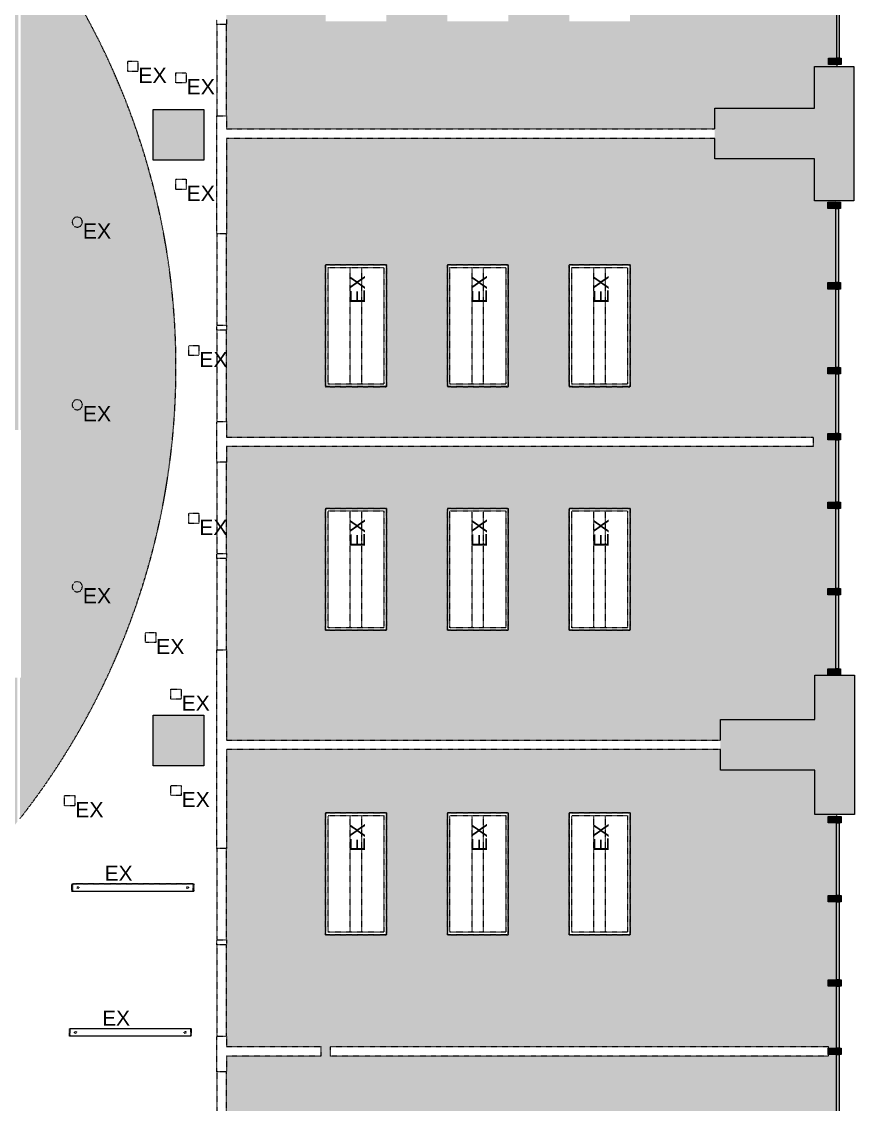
# Model space of a CAD drawing. Header units: inches. Extents: x -674 to 800, y -349 to 915.
# Drawn here: x 470 to 798, y 9.8 to 436.5 of the extents above; entities that cross this region are included whole.
import ezdxf

# ---------------------------------------------------------------- set-up
doc = ezdxf.new("R2010")
doc.units = ezdxf.units.IN
doc.header["$MEASUREMENT"] = 0
for name, pattern in [('Demolished', [0.1875, 0.125, -0.0625]), ('Demolished 3_128_', [0.046875, 0.023437, -0.023437]), ('Hidden 1_16_', [0.09375, 0.0625, -0.03125])]:
    doc.linetypes.add(name, pattern=pattern)
for name, color, linetype, lineweight in [('A-ANNO-NOTE', 131, 'Demolished', 9), ('A-CLNG', 13, 'Demolished', 9), ('A-CLNG-PATT', 13, 'Demolished', 9), ('A-GLAZ-CURT', 52, 'Continuous', 13), ('A-GLAZ-CWMG', 51, 'Continuous', 13), ('A-WALL', 113, 'Continuous', 13), ('A-WALL-PATT', 111, 'Continuous', 13), ('E-LITE-EQPM', 33, 'Demolished', 9)]:
    doc.layers.add(name, color=color, linetype=linetype, lineweight=lineweight)
doc.styles.add('Arial', font='arial.ttf', dxfattribs={"height": 6})
doc.styles.add('Arial_1', font='arial.ttf', dxfattribs={"height": 5.880857})

# ---------------------------------------------------------------- blocks, each defined once
blk = doc.blocks.new('System Panel - Glazed-1563014-Reflected Ceiling Demolition Plan')
at = {"layer": 'A-GLAZ-CURT', "lineweight": 9}
blk.add_hatch(color=55, dxfattribs=at).paths.add_polyline_path([(14.25, 1.75), (-14.25, 1.75), (-14.25, 0.75), (14.25, 0.75)], flags=0)
at = {"layer": 'A-GLAZ-CURT', "color": 7, "lineweight": 20}
for p, q in [((-14.25, 0.75), (-14.25, 1.75)), ((-14.25, 1.75), (14.25, 1.75)), ((14.25, 0.75), (-14.25, 0.75)), ((14.25, 1.75), (14.25, 0.75))]:
    blk.add_line(p, q, dxfattribs=at)
blk = doc.blocks.new('Rectangular Mullion - Rectangular Mullion 1-1562989-Reflected Ceiling Demolition Plan')
at = {"layer": 'A-GLAZ-CWMG', "lineweight": 9}
blk.add_hatch(color=55, dxfattribs=at).paths.add_polyline_path([(0.4, 2.5), (1.25, 2.5), (1.25, -2.5), (-1.25, -2.5), (-1.25, 2.5)], flags=0)
at = {"layer": 'A-GLAZ-CWMG', "color": 7, "lineweight": 20}
for p, q in [((1.25, 2.5), (-1.25, 2.5)), ((-1.25, 2.5), (-1.25, -2.5)), ((1.25, -2.5), (1.25, 2.5)), ((-1.25, -2.5), (1.25, -2.5))]:
    blk.add_line(p, q, dxfattribs=at)
blk = doc.blocks.new('Rectangular Mullion - Rectangular Mullion 1-1562993-Reflected Ceiling Demolition Plan')
at = {"layer": 'A-GLAZ-CWMG', "lineweight": 9}
blk.add_hatch(color=55, dxfattribs=at).paths.add_polyline_path([(0, -2.5), (-2.5, -2.5), (-2.5, 2.5), (0, 2.5), (0, -1.75)], flags=0)
at = {"layer": 'A-GLAZ-CWMG', "color": 7, "lineweight": 20}
for p, q in [((0, 2.5), (-2.5, 2.5)), ((-2.5, 2.5), (-2.5, -2.5)), ((0, -2.5), (0, 2.5)), ((-2.5, -2.5), (0, -2.5))]:
    blk.add_line(p, q, dxfattribs=at)
blk = doc.blocks.new('System Panel - Glazed-1562994-Reflected Ceiling Demolition Plan')
at = {"layer": 'A-GLAZ-CURT', "lineweight": 9}
blk.add_hatch(color=55, dxfattribs=at).paths.add_polyline_path([(14.625, 1), (14.625, 1.75), (-14.625, 1.75), (-14.625, 0.75), (14.625, 0.75)], flags=0)
at = {"layer": 'A-GLAZ-CURT', "color": 7, "lineweight": 20}
for p, q in [((-14.625, 0.75), (-14.625, 1.75)), ((-14.625, 1.75), (14.625, 1.75)), ((14.625, 0.75), (-14.625, 0.75)), ((14.625, 1.75), (14.625, 0.75))]:
    blk.add_line(p, q, dxfattribs=at)
blk = doc.blocks.new('System Panel - Glazed-1562995-Reflected Ceiling Demolition Plan')
at = {"layer": 'A-GLAZ-CURT', "lineweight": 9}
blk.add_hatch(color=55, dxfattribs=at).paths.add_polyline_path([(15.75, 1), (15.75, 1.75), (-15.75, 1.75), (-15.75, 0.75), (15.75, 0.75)], flags=0)
at = {"layer": 'A-GLAZ-CURT', "color": 7, "lineweight": 20}
for p, q in [((-15.75, 0.75), (-15.75, 1.75)), ((-15.75, 1.75), (15.75, 1.75)), ((15.75, 0.75), (-15.75, 0.75)), ((15.75, 1.75), (15.75, 0.75))]:
    blk.add_line(p, q, dxfattribs=at)
blk = doc.blocks.new('System Panel - Glazed-1562996-Reflected Ceiling Demolition Plan')
at = {"layer": 'A-GLAZ-CURT', "lineweight": 9}
blk.add_hatch(color=55, dxfattribs=at).paths.add_polyline_path([(12.25, 0.75), (12.25, 1.75), (-12.25, 1.75), (-12.25, 0.75)], flags=0)
at = {"layer": 'A-GLAZ-CURT', "color": 7, "lineweight": 20}
for p, q in [((-12.25, 0.75), (-12.25, 1.75)), ((-12.25, 1.75), (12.25, 1.75)), ((12.25, 0.75), (-12.25, 0.75)), ((12.25, 1.75), (12.25, 0.75))]:
    blk.add_line(p, q, dxfattribs=at)
blk = doc.blocks.new('System Panel - Glazed-1562997-Reflected Ceiling Demolition Plan')
at = {"layer": 'A-GLAZ-CURT', "lineweight": 9}
blk.add_hatch(color=55, dxfattribs=at).paths.add_polyline_path([(11.75, 1.75), (-11.75, 1.75), (-11.75, 0.75), (11.75, 0.75)], flags=0)
at = {"layer": 'A-GLAZ-CURT', "color": 7, "lineweight": 20}
for p, q in [((-11.75, 0.75), (-11.75, 1.75)), ((-11.75, 1.75), (11.75, 1.75)), ((11.75, 0.75), (-11.75, 0.75)), ((11.75, 1.75), (11.75, 0.75))]:
    blk.add_line(p, q, dxfattribs=at)
blk = doc.blocks.new('System Panel - Glazed-1562998-Reflected Ceiling Demolition Plan')
at = {"layer": 'A-GLAZ-CURT', "lineweight": 9}
blk.add_hatch(color=55, dxfattribs=at).paths.add_polyline_path([(15.5, 0.75), (15.5, 1.75), (-15.5, 1.75), (-15.5, 0.75), (-5.94, 0.75)], flags=0)
at = {"layer": 'A-GLAZ-CURT', "color": 7, "lineweight": 20}
for p, q in [((-15.5, 0.75), (-15.5, 1.75)), ((-15.5, 1.75), (15.5, 1.75)), ((15.5, 0.75), (-15.5, 0.75)), ((15.5, 1.75), (15.5, 0.75))]:
    blk.add_line(p, q, dxfattribs=at)
blk = doc.blocks.new('System Panel - Glazed-1563872-Reflected Ceiling Demolition Plan')
at = {"layer": 'A-GLAZ-CURT', "lineweight": 9}
blk.add_hatch(color=55, dxfattribs=at).paths.add_polyline_path([(11.625, 1.75), (-11.625, 1.75), (-11.625, 0.75), (11.625, 0.75)], flags=0)
at = {"layer": 'A-GLAZ-CURT', "color": 7, "lineweight": 20}
for p, q in [((-11.625, 0.75), (-11.625, 1.75)), ((-11.625, 1.75), (11.625, 1.75)), ((11.625, 0.75), (-11.625, 0.75)), ((11.625, 1.75), (11.625, 0.75))]:
    blk.add_line(p, q, dxfattribs=at)
blk = doc.blocks.new('System Panel - Glazed-1563873-Reflected Ceiling Demolition Plan')
at = {"layer": 'A-GLAZ-CURT', "lineweight": 9}
blk.add_hatch(color=55, dxfattribs=at).paths.add_polyline_path([(15.34375, 1.75), (-15.34375, 1.75), (-15.34375, 0.75), (15.34375, 0.75)], flags=0)
at = {"layer": 'A-GLAZ-CURT', "color": 7, "lineweight": 20}
for p, q in [((-15.34375, 0.75), (-15.34375, 1.75)), ((-15.34375, 1.75), (15.34375, 1.75)), ((15.34375, 0.75), (-15.34375, 0.75)), ((15.34375, 1.75), (15.34375, 0.75))]:
    blk.add_line(p, q, dxfattribs=at)
blk = doc.blocks.new('System Panel - Glazed-1563874-Reflected Ceiling Demolition Plan')
at = {"layer": 'A-GLAZ-CURT', "lineweight": 9}
blk.add_hatch(color=55, dxfattribs=at).paths.add_polyline_path([(14.34375, 1.75), (-14.34375, 1.75), (-14.34375, 0.75), (14.34375, 0.75)], flags=0)
at = {"layer": 'A-GLAZ-CURT', "color": 7, "lineweight": 20}
for p, q in [((-14.34375, 0.75), (-14.34375, 1.75)), ((-14.34375, 1.75), (14.34375, 1.75)), ((14.34375, 0.75), (-14.34375, 0.75)), ((14.34375, 1.75), (14.34375, 0.75))]:
    blk.add_line(p, q, dxfattribs=at)
blk = doc.blocks.new('Rectangular Ceiling Light - Recessed - Existing 2_x4_-1694071-Reflected Ceiling Demolition Plan')
at = {"layer": 'E-LITE-EQPM', "color": 250, "linetype": 'Demolished 3_128_'}
for p, q in [((-24.74, -14.34), (-24.74, 9.66)), ((-24.74, 9.66), (23.26, 9.66)), ((-23.74, -13.34), (-23.74, 8.66)), ((-23.74, 8.66), (22.26, 8.66)), ((22.26, 8.66), (22.26, -13.34)), ((23.26, 9.66), (23.26, -14.34)), ((22.26, -0.09), (-23.74, -0.09)), ((22.26, -4.59), (-23.74, -4.59)), ((23.26, -14.34), (-24.74, -14.34)), ((22.26, -13.34), (-23.74, -13.34))]:
    blk.add_line(p, q, dxfattribs=at)
blk = doc.blocks.new('Square Downlight - Recessed - Existing 4_-1666450-Reflected Ceiling Demolition Plan')
at = {"layer": 'E-LITE-EQPM', "color": 250, "linetype": 'Demolished 3_128_'}
for p, q in [((-2, 2), (2, 2)), ((-2, -2), (-2, 2)), ((2, 2), (2, -2)), ((2, -2), (-2, -2))]:
    blk.add_line(p, q, dxfattribs=at)
blk = doc.blocks.new('Linear - Suspended - Existing - 4_-393497-Reflected Ceiling Demolition Plan')
at = {"layer": 'E-LITE-EQPM', "color": 250, "linetype": 'Demolished 3_128_'}
for p, q in [((-24, -1.5), (-24, 1.5)), ((-24, 1.5), (24, 1.5)), ((-23.8, 1.41), (-23.8, -1.43)), ((23.8, 1.41), (-23.8, 1.41)), ((23.8, -1.43), (23.8, 1.41)), ((24, 1.5), (24, -1.5)), ((24, -1.5), (-24, -1.5)), ((-23.8, -1.43), (23.8, -1.43))]:
    blk.add_line(p, q, dxfattribs=at)
for centre, radius in [((-21.6, 0), 0.379), ((21.6, 0), 0.378)]:
    blk.add_circle(centre, radius, dxfattribs=at)
blk = doc.blocks.new('Can Downlight - Recessed - Existing 4_-1684941-Reflected Ceiling Demolition Plan')
at = {"layer": 'E-LITE-EQPM', "color": 250, "linetype": 'Demolished 3_128_'}
for start, end in [(360, 180), (180, 360)]:
    blk.add_arc((0, 0), 2, start, end, dxfattribs=at)

msp = doc.modelspace()

# ---------------------------------------------------------------- hatches: boundary and pattern name
at = {"layer": 'A-CLNG-PATT', "linetype": 'Demolished 3_128_', "lineweight": 13}
h = msp.add_hatch(dxfattribs=at)
h.set_pattern_fill('FP_3', color=8, style=0, pattern_type=2)
h.set_pattern_definition([(0, (0, 0), (30.72, 7.68), [1.267, -21.773, 1.267, -21.773, -122.88]), (0, (0, 0), (30.72, 7.68), [-46.08, 1.267, -44.813, 1.267, -21.773, -53.76]), (0, (0, 0), (30.72, 7.68), [-115.2, 1.267, -14.093, 1.267, -37.133]), (120, (11.52, 3.84), (-22.011075, 22.7643), [1.267, -21.773, 1.267, -21.773, -122.88]), (120, (11.52, 3.84), (-22.011075, 22.7643), [-46.08, 1.267, -44.813, 1.267, -21.773, -53.76]), (120, (11.52, 3.84), (-22.011075, 22.7643), [-115.2, 1.267, -14.093, 1.267, -37.133]), (240, (15.36, 19.2), (-8.708925, -30.4443), [1.267, -21.773, 1.267, -21.773, -122.88]), (240, (15.36, 19.2), (-8.708925, -30.4443), [-46.08, 1.267, -44.813, 1.267, -21.773, -53.76]), (240, (15.36, 19.2), (-8.708925, -30.4443), [-115.2, 1.267, -14.093, 1.267, -37.133])])
h.paths.add_polyline_path([(270.33, 13.43), (282.19, 14.83), (293.99, 16.71), (305.69, 19.09), (317.29, 21.94), (328.76, 25.28), (340.08, 29.08), (351.24, 33.36), (362.21, 38.09), (372.97, 43.27), (383.51, 48.89), (393.8, 54.95), (403.84, 61.43), (413.6, 68.31), (423.07, 75.6), (432.22, 83.27), (441.05, 91.31), (449.54, 99.72), (457.68, 108.47), (465.44, 117.54), (468.32, 121.21), (468.32, 177.9), (466.03, 177.9), (466.03, 229.9), (270.33, 229.9), (270.33, 14.83)], flags=0)
h.paths.add_polyline_path([(372.91, 79.9), (372.91, 174.9), (375.91, 174.9), (375.91, 79.9), (372.97, 79.9)], flags=0)
h.paths.add_polyline_path([(469.32, 122.48), (472.82, 126.94), (479.81, 136.62), (486.39, 146.59), (492.55, 156.83), (498.28, 167.31), (503.57, 178.02), (508.41, 188.94), (512.8, 200.05), (516.72, 211.33), (520.17, 222.77), (523.14, 234.34), (525.64, 246.02), (527.64, 257.79), (529.16, 269.64), (530.2, 281.83), (530.71, 293.48), (530.71, 306.33), (530.29, 317.36), (529.33, 329.27), (527.89, 341.12), (525.95, 352.91), (523.53, 364.61), (520.62, 376.19), (517.24, 387.65), (513.38, 398.95), (509.06, 410.09), (504.28, 421.04), (499.05, 431.78), (493.39, 442.29), (487.29, 452.56), (480.7, 462.67), (476.23, 468.95), (476.23, 462.65), (469.65, 462.65), (469.65, 275.52), (469.78, 275.52), (469.78, 177.9), (469.32, 177.9), (469.32, 126.94)], flags=0)
h.paths.add_polyline_path([(319.79, 143.15), (299.79, 143.15), (299.79, 159.4), (319.79, 159.4), (319.79, 157.58)], flags=0)
h.paths.add_polyline_path([(462, 233.65), (466.03, 233.65), (466.03, 275.52), (468.65, 275.52), (468.65, 462.65), (321.23, 462.65), (321.19, 411.05), (287.09, 411.05), (287.09, 408.26), (323.16, 408.26), (323.16, 289.53), (313.41, 289.53), (313.41, 233.65), (452.9, 233.65)], flags=0)
h.paths.add_polyline_path([(375.91, 267.28), (363.16, 267.28), (363.16, 291.28), (411.16, 291.28), (411.16, 267.28), (378.38, 267.28)], flags=0)
h.paths.add_polyline_path([(363.16, 315.28), (363.16, 339.28), (411.16, 339.28), (411.16, 315.28), (378.38, 315.28)], flags=0)
h.paths.add_polyline_path([(369.16, 363.28), (363.16, 363.28), (363.16, 387.28), (411.16, 387.28), (411.16, 363.28), (378.38, 363.28)], flags=0)
h.paths.add_polyline_path([(60.8, 408.26), (283.34, 408.26), (283.34, 414.8), (317.48, 414.8), (317.48, 459.05), (312.41, 459.05), (312.41, 462.65), (285.26, 462.67), (464.41, 484.22), (458.8, 490.86), (450.72, 499.66), (442.28, 508.11), (433.5, 516.21), (424.38, 523.93), (414.96, 531.27), (405.24, 538.22), (395.24, 544.75), (384.98, 550.87), (374.48, 556.55), (363.16, 562.05), (352.81, 566.59), (341.68, 570.93), (330.38, 574.8), (318.93, 578.21), (307.34, 581.13), (295.65, 583.57), (282.7, 583.67), (269.76, 583.29), (256.83, 582.42), (243.95, 581.08), (231.13, 579.26), (218.38, 576.97), (205.73, 574.2), (193.19, 570.96), (180.78, 567.26), (168.52, 563.11), (156.41, 558.5), (143.74, 553.09), (132.76, 547.95), (121.25, 542.02), (109.96, 535.67), (98.92, 528.91), (88.13, 521.73), (77.62, 514.17), (67.4, 506.22), (57.48, 497.89), (47.87, 489.2), (38.6, 480.17), (29.67, 470.79), (21.09, 461.09), (12.87, 451.07), (5.04, 440.76), (-2.41, 430.16), (-9.45, 419.3), (-16.05, 408.26), (41.86, 408.26)], flags=0)
h.paths.add_polyline_path([(363.16, 411.28), (363.16, 435.28), (411.16, 435.28), (411.16, 411.28), (363.75, 411.28)], flags=0)
h.paths.add_polyline_path([(424.46, 466.4), (472.48, 466.4), (472.48, 474.06), (467.25, 480.79), (347.63, 466.4), (424.38, 466.4)], flags=0)
h = msp.add_hatch(dxfattribs=at)
h.set_pattern_fill('FP_1', color=253, style=0, pattern_type=2)
h.set_pattern_definition([(90, (205.695, 100.655), (24, 24), [4, -4, 8, -4, -4]), (90, (205.695, 100.655), (24, 24), [-20, 4, 0]), (0, (205.695, 100.655), (24, -24), [4, -4, 8, -4, -4]), (0, (205.695, 100.655), (24, -24), [-20, 4, 0])])
h.paths.add_polyline_path([(723.54, -342.1), (724.04, -342.1), (724.04, -331.6), (781.6, -331.6), (781.6, -303.97), (791.04, -303.97), (791.04, -303.35), (787.79, -303.35), (787.79, -300.85), (791.04, -300.85), (791.04, -272.35), (787.79, -272.35), (787.79, -269.85), (791.04, -269.85), (791.04, -239.1), (787.79, -239.1), (787.79, -236.6), (791.04, -236.6), (791.04, -186.1), (787.79, -186.1), (787.79, -183.6), (791.04, -183.6), (791.04, -152.16), (787.79, -152.16), (787.79, -149.66), (791.04, -149.66), (791.04, -120.22), (787.79, -120.22), (787.79, -117.72), (791.04, -117.72), (791.04, -116.97), (782.54, -116.97), (782.54, -98.53), (741.54, -98.53), (741.54, -91.35), (612.79, -91.35), (612.79, -87.6), (741.54, -87.6), (741.54, -78.53), (782.54, -78.53), (782.54, -62.1), (791.04, -62.1), (791.04, -61.35), (787.79, -61.35), (787.79, -58.85), (791.04, -58.85), (791.04, -30.35), (787.79, -30.35), (787.79, -27.85), (791.04, -27.85), (791.04, 3.65), (787.79, 3.65), (787.79, 6.15), (791.04, 6.15), (791.04, 29.4), (787.79, 29.4), (787.79, 28.78), (591.66, 28.78), (591.66, 32.53), (787.79, 32.53), (787.79, 31.9), (791.04, 31.9), (791.04, 56.4), (787.79, 56.4), (787.79, 58.9), (791.04, 58.9), (791.04, 89.59), (787.79, 89.59), (787.79, 92.09), (791.04, 92.09), (791.04, 120.78), (787.79, 120.78), (787.79, 123.28), (791.04, 123.28), (791.04, 124.03), (782.54, 124.03), (782.54, 141.47), (745.29, 141.47), (745.29, 149.59), (550.66, 149.59), (550.66, 32.53), (587.79, 32.53), (587.79, 28.78), (550.66, 28.78), (550.66, -87.6), (587.66, -87.6), (587.66, -91.35), (550.66, -91.35), (550.66, -160.58), (617.54, -160.58), (617.54, -174.45), (613.79, -174.45), (613.79, -164.33), (453.29, -164.33), (453.29, -175.45), (449.54, -175.45), (449.54, -160.58), (466.45, -160.58), (466.45, -106.85), (308.79, -106.85), (308.79, -331.6), (343.54, -331.6), (343.54, -342.1), (344.29, -342.1), (344.29, -338.85), (346.79, -338.85), (346.79, -342.1), (389.29, -342.1), (389.29, -338.85), (391.79, -338.85), (391.79, -342.1), (420.04, -342.1), (420.04, -338.85), (422.54, -338.85), (422.54, -342.1), (450.29, -342.1), (450.29, -338.85), (452.79, -338.85), (452.79, -342.1), (496.54, -342.1), (496.54, -338.85), (499.04, -338.85), (499.04, -342.1), (499.29, -342.1), (499.29, -331.6), (565.79, -331.6), (565.79, -342.1), (566.54, -342.1), (566.54, -338.85), (569.04, -338.85), (569.04, -342.1), (614.54, -342.1), (614.54, -338.85), (617.04, -338.85), (617.04, -342.1), (643.54, -342.1), (643.54, -338.85), (646.04, -338.85), (646.04, -342.1), (673.54, -342.1), (673.54, -338.85), (676.04, -338.85), (676.04, -342.1), (721.04, -342.1), (721.04, -338.85), (723.54, -338.85), (723.54, -341.62)], flags=0)
h.paths.add_polyline_path([(227.04, -342.1), (227.04, -338.85), (229.54, -338.85), (229.54, -342.1), (274.64, -342.1), (274.64, -338.85), (277.14, -338.85), (277.14, -342.1), (277.89, -342.1), (277.89, -331.6), (305.04, -331.6), (305.04, -106.85), (170.54, -106.85), (170.54, -342.1), (198.04, -342.1), (198.04, -338.85), (200.54, -338.85), (200.54, -342.1)], flags=0)
h.paths.add_polyline_path([(168.04, -342.1), (168.04, -338.85), (166.79, -338.85), (166.79, -106.85), (7.29, -106.85), (7.29, -338.85), (6.29, -338.85), (6.29, -342.1), (52.04, -342.1), (52.04, -338.85), (54.54, -338.85), (54.54, -342.1), (55.29, -342.1), (55.29, -331.6), (120.29, -331.6), (120.29, -342.1), (121.04, -342.1), (121.04, -338.85), (123.54, -338.85), (123.54, -342.1), (166.79, -342.1)], flags=0)
h.paths.add_polyline_path([(-100.21, -342.1), (-54.71, -342.1), (-54.71, -338.85), (-52.21, -338.85), (-52.21, -342.1), (-25.21, -342.1), (-25.21, -338.85), (-22.71, -338.85), (-22.71, -342.1), (3.79, -342.1), (3.79, -338.85), (3.54, -338.85), (3.54, -106.85), (-138.46, -106.85), (-138.46, -331.6), (-103.46, -331.6), (-103.46, -342.1), (-102.71, -342.1), (-102.71, -338.85), (-100.21, -338.85), (-100.21, -340.46)], flags=0)
h.paths.add_polyline_path([(-169.96, -342.1), (-169.96, -338.85), (-167.46, -338.85), (-167.46, -342.1), (-166.71, -342.1), (-166.71, -331.6), (-142.21, -331.6), (-142.21, -106.85), (-200.37, -106.85), (-200.37, -214.03), (-392.96, -214.03), (-392.96, -253.35), (-399.71, -253.35), (-399.71, -254.1), (-396.46, -254.1), (-396.46, -256.6), (-399.71, -256.6), (-399.71, -297.6), (-396.46, -297.6), (-396.46, -300.1), (-399.71, -300.1), (-399.71, -300.6), (-392.96, -300.6), (-392.96, -331.6), (-324.71, -331.6), (-324.71, -342.1), (-323.96, -342.1), (-323.96, -338.85), (-321.46, -338.85), (-321.46, -342.1), (-276.71, -342.1), (-276.71, -338.85), (-274.21, -338.85), (-274.21, -342.1), (-246.96, -342.1), (-246.96, -338.85), (-244.46, -338.85), (-244.46, -342.1), (-217.46, -342.1), (-217.46, -338.85), (-214.96, -338.85), (-214.96, -342.1)], flags=0)
h.paths.add_polyline_path([(617.04, -338.35), (613.79, -338.35), (613.79, -178.1), (617.54, -178.1), (617.54, -338.35)], flags=0)
h.paths.add_polyline_path([(449.54, -337.97), (449.54, -177.1), (453.29, -177.1), (453.29, -337.97), (450.29, -337.97)], flags=0)
h.paths.add_polyline_path([(-370.3, -307.35), (-370.3, -259.35), (-346.3, -259.35), (-346.3, -307.35), (-362.64, -307.35)], flags=0)
h.paths.add_polyline_path([(-178.3, -307.35), (-178.3, -259.35), (-154.3, -259.35), (-154.3, -307.35), (-166.71, -307.35)], flags=0)
h.paths.add_polyline_path([(-274.3, -307.35), (-274.3, -259.35), (-250.3, -259.35), (-250.3, -307.35)], flags=0)
h.paths.add_polyline_path([(55.29, -307.35), (37.7, -307.35), (37.7, -259.35), (61.7, -259.35), (61.7, -307.35), (60.8, -307.35)], flags=0)
h.paths.add_polyline_path([(-103.46, -307.35), (-106.3, -307.35), (-106.3, -259.35), (-82.3, -259.35), (-82.3, -307.35)], flags=0)
h.paths.add_polyline_path([(541.7, -307.35), (541.7, -259.35), (565.7, -259.35), (565.7, -307.35)], flags=0)
h.paths.add_polyline_path([(-34.3, -307.35), (-34.3, -259.35), (-10.3, -259.35), (-10.3, -307.35)], flags=0)
h.paths.add_polyline_path([(277.7, -307.35), (253.7, -307.35), (253.7, -259.35), (277.7, -259.35), (277.7, -260.71)], flags=0)
h.paths.add_polyline_path([(133.7, -307.35), (109.7, -307.35), (109.7, -259.35), (133.7, -259.35), (133.7, -260.71)], flags=0)
h.paths.add_polyline_path([(205.7, -307.35), (205.7, -259.35), (229.7, -259.35), (229.7, -307.35), (227.04, -307.35)], flags=0)
h.paths.add_polyline_path([(349.7, -307.35), (349.7, -259.35), (373.7, -259.35), (373.7, -307.35)], flags=0)
h.paths.add_polyline_path([(397.7, -307.35), (397.7, -259.35), (421.7, -259.35), (421.7, -307.35)], flags=0)
h.paths.add_polyline_path([(517.7, -307.35), (493.7, -307.35), (493.7, -259.35), (517.7, -259.35), (517.7, -283.35)], flags=0)
h.paths.add_polyline_path([(661.7, -283.35), (661.7, -235.35), (685.7, -235.35), (685.7, -283.35)], flags=0)
h.paths.add_polyline_path([(709.7, -283.35), (709.7, -235.35), (733.7, -235.35), (733.7, -283.35), (724.04, -283.35)], flags=0)
h.paths.add_polyline_path([(541.7, -235.35), (541.7, -187.35), (565.7, -187.35), (565.7, -235.35), (550.66, -235.35)], flags=0)
h.paths.add_polyline_path([(493.7, -235.35), (493.7, -187.35), (517.7, -187.35), (517.7, -235.35)], flags=0)
h.paths.add_polyline_path([(-154.3, -211.35), (-178.3, -211.35), (-178.3, -163.35), (-154.3, -163.35), (-154.3, -170.29)], flags=0)
h.paths.add_polyline_path([(-82.3, -211.35), (-106.3, -211.35), (-106.3, -163.35), (-82.3, -163.35)], flags=0)
h.paths.add_polyline_path([(-10.3, -211.35), (-34.3, -211.35), (-34.3, -163.35), (-10.3, -163.35), (-10.3, -178.97)], flags=0)
h.paths.add_polyline_path([(37.7, -211.35), (37.7, -163.35), (61.7, -163.35), (61.7, -211.35), (60.8, -211.35)], flags=0)
h.paths.add_polyline_path([(205.7, -211.35), (205.7, -163.35), (229.7, -163.35), (229.7, -211.35)], flags=0)
h.paths.add_polyline_path([(109.7, -211.35), (109.7, -163.35), (133.7, -163.35), (133.7, -211.35)], flags=0)
h.paths.add_polyline_path([(253.7, -211.35), (253.7, -163.35), (277.7, -163.35), (277.7, -211.35), (272.52, -211.35)], flags=0)
h.paths.add_polyline_path([(349.7, -211.35), (349.7, -163.35), (373.7, -163.35), (373.7, -211.35)], flags=0)
h.paths.add_polyline_path([(397.7, -211.35), (397.7, -163.35), (421.7, -163.35), (421.7, -211.35)], flags=0)
h.paths.add_polyline_path([(-313.59, -210.28), (-204.12, -210.28), (-204.12, -34.03), (-253.92, -34.03), (-253.92, -91.85), (-346.96, -91.85), (-346.96, -98.85), (-381.96, -98.85), (-381.96, -126.35), (-399.71, -126.35), (-399.71, -127.6), (-396.46, -127.6), (-396.46, -130.1), (-399.71, -130.1), (-399.71, -171.1), (-396.46, -171.1), (-396.46, -173.6), (-399.71, -173.6), (-399.71, -174.35), (-392.96, -174.35), (-392.96, -210.28), (-346.3, -210.28)], flags=0)
h.paths.add_polyline_path([(-370.3, -187.35), (-370.3, -139.35), (-346.3, -139.35), (-346.3, -187.35), (-362.64, -187.35)], flags=0)
h.paths.add_polyline_path([(-274.3, -187.35), (-298.3, -187.35), (-298.3, -139.35), (-274.3, -139.35)], flags=0)
h.paths.add_polyline_path([(-250.3, -187.35), (-250.3, -139.35), (-226.3, -139.35), (-226.3, -187.35)], flags=0)
h.paths.add_polyline_path([(661.7, -187.35), (661.7, -139.35), (685.7, -139.35), (685.7, -187.35)], flags=0)
h.paths.add_polyline_path([(709.7, -187.35), (709.7, -139.35), (733.7, -139.35), (733.7, -187.35)], flags=0)
h.paths.add_polyline_path([(-322.3, -88.1), (-257.67, -88.1), (-257.67, -30.28), (-150.56, -30.28), (-150.56, 60.35), (-392.96, 60.35), (-392.96, -5.85), (-399.71, -5.85), (-399.71, -6.6), (-396.46, -6.6), (-396.46, -9.1), (-399.71, -9.1), (-399.71, -50.1), (-396.46, -50.1), (-396.46, -52.6), (-399.71, -52.6), (-399.71, -53.1), (-381.96, -53.1), (-381.96, -78.85), (-346.96, -78.85), (-346.96, -88.1), (-329.22, -88.1)], flags=0)
h.paths.add_polyline_path([(-298.3, -67.35), (-322.3, -67.35), (-322.3, 28.65), (-298.3, 28.65), (-298.3, -34.03)], flags=0)
h.paths.add_polyline_path([(590.1, -43.35), (589.7, -43.35), (589.7, 4.65), (613.7, 4.65), (613.7, -43.35)], flags=0)
h.paths.add_polyline_path([(661.7, -43.35), (637.7, -43.35), (637.7, 4.65), (661.7, 4.65)], flags=0)
h.paths.add_polyline_path([(685.7, -43.35), (685.7, 4.65), (709.7, 4.65), (709.7, -43.35), (695.95, -43.35)], flags=0)
h.paths.add_polyline_path([(-226.3, -19.35), (-226.3, 28.65), (-202.3, 28.65), (-202.3, -19.35), (-204.12, -19.35)], flags=0)
h.paths.add_polyline_path([(-298.3, 64.1), (-150.56, 64.1), (-150.56, 178.53), (-333.96, 178.53), (-333.96, 64.1), (-322.3, 64.1)], flags=0)
h.paths.add_polyline_path([(589.7, 76.65), (589.7, 124.65), (613.7, 124.65), (613.7, 76.65), (590.1, 76.65)], flags=0)
h.paths.add_polyline_path([(709.7, 76.65), (685.7, 76.65), (685.7, 124.65), (709.7, 124.65), (709.7, 100.98)], flags=0)
h.paths.add_polyline_path([(661.7, 76.65), (637.7, 76.65), (637.7, 124.65), (661.7, 124.65), (661.7, 100.98)], flags=0)
h.paths.add_polyline_path([(-274.3, 100.65), (-298.3, 100.65), (-298.3, 148.65), (-274.3, 148.65), (-274.3, 100.98)], flags=0)
h.paths.add_polyline_path([(-250.3, 100.65), (-250.3, 148.65), (-226.3, 148.65), (-226.3, 100.65)], flags=0)
h.paths.add_polyline_path([(-200.37, 100.65), (-202.3, 100.65), (-202.3, 148.65), (-178.3, 148.65), (-178.3, 100.65)], flags=0)
h.paths.add_polyline_path([(652.13, 153.34), (745.29, 153.34), (745.29, 161.47), (782.54, 161.47), (782.54, 178.9), (787.54, 178.9), (787.54, 181.4), (790.79, 181.4), (790.79, 210.65), (787.54, 210.65), (787.54, 213.15), (790.79, 213.15), (790.79, 244.65), (787.54, 244.65), (787.54, 247.15), (790.79, 247.15), (790.79, 271.65), (787.54, 271.65), (787.54, 274.15), (790.79, 274.15), (790.79, 297.65), (787.54, 297.65), (787.54, 300.15), (790.79, 300.15), (790.79, 331.15), (787.54, 331.15), (787.54, 333.65), (790.79, 333.65), (790.79, 362.9), (787.54, 362.9), (787.54, 365.4), (790.79, 365.4), (790.79, 365.9), (782.29, 365.9), (782.29, 382.4), (743.04, 382.4), (743.04, 390.53), (550.66, 390.53), (550.66, 272.79), (781.79, 272.79), (781.79, 269.04), (550.66, 269.04), (550.66, 153.34), (637.7, 153.34)], flags=0)
h.paths.add_polyline_path([(637.7, 196.65), (637.7, 244.65), (661.7, 244.65), (661.7, 196.65)], flags=0)
h.paths.add_polyline_path([(590.1, 196.65), (589.7, 196.65), (589.7, 244.65), (613.7, 244.65), (613.7, 196.65)], flags=0)
h.paths.add_polyline_path([(685.7, 196.65), (685.7, 244.65), (709.7, 244.65), (709.7, 196.65), (695.95, 196.65)], flags=0)
h.paths.add_polyline_path([(649.7, 292.65), (637.7, 292.65), (637.7, 340.65), (661.7, 340.65), (661.7, 292.65)], flags=0)
h.paths.add_polyline_path([(613.7, 292.65), (589.7, 292.65), (589.7, 340.65), (613.7, 340.65)], flags=0)
h.paths.add_polyline_path([(685.7, 292.65), (685.7, 340.65), (709.7, 340.65), (709.7, 292.65), (695.95, 292.65)], flags=0)
h.paths.add_polyline_path([(695.95, 394.28), (743.04, 394.28), (743.04, 402.4), (782.29, 402.4), (782.29, 418.9), (791.1, 418.9), (791.07, 419.65), (787.85, 419.65), (787.85, 422.15), (791.1, 422.15), (791.1, 450.65), (787.85, 450.65), (787.85, 453.15), (791.1, 453.15), (791.1, 484.4), (787.85, 484.4), (787.85, 486.9), (791.1, 486.9), (791.1, 511.4), (787.79, 511.4), (787.79, 509.04), (550.66, 509.04), (550.66, 394.28), (685.7, 394.28)], flags=0)
h.paths.add_polyline_path([(685.7, 436.65), (685.7, 484.65), (709.7, 484.65), (709.7, 436.65), (695.95, 436.65)], flags=0)
h.paths.add_polyline_path([(613.7, 436.65), (589.7, 436.65), (589.7, 484.65), (613.7, 484.65), (613.7, 462.67)], flags=0)
h.paths.add_polyline_path([(661.7, 436.65), (637.7, 436.65), (637.7, 484.65), (661.7, 484.65), (661.7, 462.67)], flags=0)
at = {"layer": 'A-WALL-PATT'}
for points in [[(790.79, 365.9), (797.79, 365.9), (797.79, 418.9), (782.29, 418.9), (782.29, 365.9), (787.79, 365.9)], [(536.71, 381.9), (541.79, 381.9), (541.79, 401.9), (521.79, 401.9), (521.79, 381.9), (535.78, 381.9)], [(782.29, 382.4), (782.29, 402.4), (743.04, 402.4), (743.04, 382.4)], [(791.04, 124.03), (798.04, 124.03), (798.04, 178.9), (782.54, 178.9), (782.54, 124.03), (790.79, 124.03)], [(521.79, 143.15), (541.79, 143.15), (541.79, 163.15), (521.79, 163.15), (521.79, 146.59)], [(745.29, 141.47), (782.54, 141.47), (782.54, 161.47), (745.29, 161.47), (745.29, 149.59)]]:
    msp.add_hatch(color=8, dxfattribs=at).paths.add_polyline_path(points, flags=0)

# ---------------------------------------------------------------- linework, layer by layer
at = {"layer": 'A-CLNG', "color": 250, "linetype": 'Demolished 3_128_'}
for p, q in [((791.1, 419.65), (791.1, 418.9)), ((790.79, 365.9), (790.79, 365.4)), ((613.7, 340.65), (589.7, 340.65)), ((589.7, 340.65), (589.7, 292.65)), ((613.7, 292.65), (613.7, 340.65)), ((661.7, 340.65), (637.7, 340.65)), ((637.7, 340.65), (637.7, 292.65)), ((661.7, 292.65), (661.7, 340.65)), ((709.7, 340.65), (685.7, 340.65)), ((685.7, 340.65), (685.7, 292.65)), ((709.7, 292.65), (709.7, 340.65)), ((589.7, 292.65), (613.7, 292.65)), ((637.7, 292.65), (661.7, 292.65)), ((685.7, 292.65), (709.7, 292.65)), ((613.7, 244.65), (589.7, 244.65)), ((589.7, 244.65), (589.7, 196.65)), ((613.7, 196.65), (613.7, 244.65)), ((661.7, 244.65), (637.7, 244.65)), ((637.7, 244.65), (637.7, 196.65)), ((661.7, 196.65), (661.7, 244.65)), ((709.7, 244.65), (685.7, 244.65)), ((685.7, 244.65), (685.7, 196.65)), ((709.7, 196.65), (709.7, 244.65)), ((589.7, 196.65), (613.7, 196.65)), ((637.7, 196.65), (661.7, 196.65)), ((685.7, 196.65), (709.7, 196.65)), ((613.7, 124.65), (589.7, 124.65)), ((589.7, 124.65), (589.7, 76.65)), ((613.7, 76.65), (613.7, 124.65)), ((661.7, 124.65), (637.7, 124.65)), ((637.7, 124.65), (637.7, 76.65)), ((661.7, 76.65), (661.7, 124.65)), ((709.7, 124.65), (685.7, 124.65)), ((685.7, 124.65), (685.7, 76.65)), ((709.7, 76.65), (709.7, 124.65)), ((791.04, 124.03), (791.04, 123.28)), ((589.7, 76.65), (613.7, 76.65)), ((637.7, 76.65), (661.7, 76.65)), ((685.7, 76.65), (709.7, 76.65))]:
    msp.add_line(p, q, dxfattribs=at)
msp.add_arc((242.59, 300.3), 288.2, 321.895, 35.8239, dxfattribs=at)
at = {"layer": 'A-WALL', "color": 7, "linetype": 'Hidden 1_16_', "lineweight": 20}
for p, q in [((546.91, 435.4), (546.91, 437.4)), ((550.66, 435.4), (546.91, 435.4)), ((550.66, 437.4), (550.66, 435.4)), ((546.91, 352.91), (546.91, 399.4)), ((546.91, 399.4), (550.66, 399.4)), ((550.66, 399.4), (550.66, 394.28)), ((550.66, 394.28), (743.04, 394.28)), ((550.66, 390.53), (550.66, 352.91)), ((743.04, 390.53), (550.66, 390.53)), ((550.66, 352.91), (546.91, 352.91)), ((546.91, 314.91), (546.91, 316.91)), ((546.91, 316.91), (550.66, 316.91)), ((550.66, 316.91), (550.66, 314.91)), ((550.66, 314.91), (546.91, 314.91)), ((546.91, 262.91), (546.91, 278.91)), ((546.91, 278.91), (550.66, 278.91)), ((550.66, 278.91), (550.66, 272.79)), ((550.66, 272.79), (781.79, 272.79)), ((550.66, 269.04), (550.66, 262.91)), ((781.79, 269.04), (550.66, 269.04)), ((781.79, 272.79), (781.79, 269.04)), ((550.66, 262.91), (546.91, 262.91)), ((546.91, 224.91), (546.91, 226.91)), ((546.91, 226.91), (550.66, 226.91)), ((550.66, 226.91), (550.66, 224.91)), ((550.66, 224.91), (546.91, 224.91)), ((546.91, 110.65), (546.91, 188.91)), ((546.91, 188.91), (550.66, 188.91)), ((550.66, 188.91), (550.66, 153.34)), ((550.66, 153.34), (745.29, 153.34)), ((550.66, 149.59), (550.66, 110.65)), ((745.29, 149.59), (550.66, 149.59)), ((550.66, 110.65), (546.91, 110.65)), ((546.91, 72.65), (546.91, 74.65)), ((546.91, 74.65), (550.66, 74.65)), ((550.66, 72.65), (546.91, 72.65)), ((550.66, 74.65), (550.66, 72.65)), ((546.91, 22.65), (546.91, 36.65)), ((546.91, 36.65), (550.66, 36.65)), ((550.66, 36.65), (550.66, 32.53)), ((550.66, 32.53), (587.79, 32.53)), ((587.79, 32.53), (587.79, 28.78)), ((591.66, 28.78), (591.66, 32.53)), ((591.66, 32.53), (787.79, 32.53)), ((787.79, 32.53), (787.79, 28.78)), ((550.66, 28.78), (550.66, 22.65)), ((587.79, 28.78), (550.66, 28.78)), ((787.79, 28.78), (591.66, 28.78)), ((550.66, 22.65), (546.91, 22.65))]:
    msp.add_line(p, q, dxfattribs=at)
at = {"layer": 'A-WALL', "color": 250, "linetype": 'Demolished 3_128_', "lineweight": 9}
for p, q in [((546.91, 435.4), (546.91, 399.4)), ((550.66, 399.4), (550.66, 435.4)), ((546.91, 352.91), (546.91, 316.91)), ((550.66, 316.91), (550.66, 352.91)), ((546.91, 314.91), (546.91, 278.91)), ((550.66, 278.91), (550.66, 314.91)), ((546.91, 262.91), (546.91, 226.91)), ((550.66, 226.91), (550.66, 262.91)), ((546.91, 224.91), (546.91, 188.91)), ((550.66, 188.91), (550.66, 224.91)), ((546.91, 110.65), (546.91, 74.65)), ((550.66, 74.65), (550.66, 110.65)), ((546.91, 72.65), (546.91, 36.65)), ((550.66, 36.65), (550.66, 72.65)), ((546.91, 22.65), (546.91, -13.35)), ((550.66, -13.35), (550.66, 22.65))]:
    msp.add_line(p, q, dxfattribs=at)
at = {"layer": 'A-WALL', "color": 7, "lineweight": 20}
for p, q in [((782.29, 402.4), (782.29, 418.9)), ((782.29, 418.9), (797.79, 418.9)), ((797.79, 418.9), (797.79, 365.9)), ((521.79, 381.9), (521.79, 401.9)), ((521.79, 401.9), (541.79, 401.9)), ((541.79, 401.9), (541.79, 381.9)), ((743.04, 402.4), (782.29, 402.4)), ((743.04, 394.28), (743.04, 402.4)), ((743.04, 382.4), (743.04, 390.53)), ((541.79, 381.9), (521.79, 381.9)), ((782.29, 382.4), (743.04, 382.4)), ((782.29, 365.9), (782.29, 382.4)), ((797.79, 365.9), (782.29, 365.9)), ((782.54, 161.47), (782.54, 178.9)), ((782.54, 178.9), (798.04, 178.9)), ((798.04, 178.9), (798.04, 124.03)), ((521.79, 143.15), (521.79, 163.15)), ((521.79, 163.15), (541.79, 163.15)), ((541.79, 163.15), (541.79, 143.15)), ((745.29, 161.47), (782.54, 161.47)), ((745.29, 153.34), (745.29, 161.47)), ((745.29, 141.47), (745.29, 149.59)), ((541.79, 143.15), (521.79, 143.15)), ((782.54, 141.47), (745.29, 141.47)), ((782.54, 124.03), (782.54, 141.47)), ((798.04, 124.03), (782.54, 124.03))]:
    msp.add_line(p, q, dxfattribs=at)

# ---------------------------------------------------------------- block references
at = {"layer": 'A-GLAZ-CURT', "lineweight": 9, "rotation": 269.9999999999999}
for name, p in [('System Panel - Glazed-1563014-Reflected Ceiling Demolition Plan', (790.35, 436.4)), ('System Panel - Glazed-1562994-Reflected Ceiling Demolition Plan', (790.04, 348.28)), ('System Panel - Glazed-1562998-Reflected Ceiling Demolition Plan', (790.04, 315.65)), ('System Panel - Glazed-1562997-Reflected Ceiling Demolition Plan', (790.04, 285.9)), ('System Panel - Glazed-1562996-Reflected Ceiling Demolition Plan', (790.04, 259.4)), ('System Panel - Glazed-1562995-Reflected Ceiling Demolition Plan', (790.04, 228.9)), ('System Panel - Glazed-1562994-Reflected Ceiling Demolition Plan', (790.04, 196.03)), ('System Panel - Glazed-1563874-Reflected Ceiling Demolition Plan', (790.29, 106.44)), ('System Panel - Glazed-1563873-Reflected Ceiling Demolition Plan', (790.29, 74.25)), ('System Panel - Glazed-1562996-Reflected Ceiling Demolition Plan', (790.29, 44.15)), ('System Panel - Glazed-1563872-Reflected Ceiling Demolition Plan', (790.29, 17.78))]:
    msp.add_blockref(name, p, dxfattribs=at)
at = {"layer": 'A-GLAZ-CWMG', "lineweight": 9, "extrusion": (0, 0, -1), "rotation": 270.0000000000001}
for name, p in [('Rectangular Mullion - Rectangular Mullion 1-1562989-Reflected Ceiling Demolition Plan', (-790.35, 420.9)), ('Rectangular Mullion - Rectangular Mullion 1-1562989-Reflected Ceiling Demolition Plan', (-790.04, 364.15)), ('Rectangular Mullion - Rectangular Mullion 1-1562989-Reflected Ceiling Demolition Plan', (-790.04, 332.4)), ('Rectangular Mullion - Rectangular Mullion 1-1562989-Reflected Ceiling Demolition Plan', (-790.04, 298.9)), ('Rectangular Mullion - Rectangular Mullion 1-1562989-Reflected Ceiling Demolition Plan', (-790.04, 272.9)), ('Rectangular Mullion - Rectangular Mullion 1-1562989-Reflected Ceiling Demolition Plan', (-790.04, 245.9)), ('Rectangular Mullion - Rectangular Mullion 1-1562989-Reflected Ceiling Demolition Plan', (-790.04, 211.9)), ('Rectangular Mullion - Rectangular Mullion 1-1562993-Reflected Ceiling Demolition Plan', (-790.04, 178.9)), ('Rectangular Mullion - Rectangular Mullion 1-1562989-Reflected Ceiling Demolition Plan', (-790.29, 122.03)), ('Rectangular Mullion - Rectangular Mullion 1-1562989-Reflected Ceiling Demolition Plan', (-790.29, 90.84)), ('Rectangular Mullion - Rectangular Mullion 1-1562989-Reflected Ceiling Demolition Plan', (-790.29, 57.65)), ('Rectangular Mullion - Rectangular Mullion 1-1562989-Reflected Ceiling Demolition Plan', (-790.29, 30.65))]:
    msp.add_blockref(name, p, dxfattribs=at)
at = {"layer": 'E-LITE-EQPM', "color": 250, "linetype": 'Demolished 3_128_'}
for name, p in [('Square Downlight - Recessed - Existing 4_-1666450-Reflected Ceiling Demolition Plan', (513.79, 418.93)), ('Square Downlight - Recessed - Existing 4_-1666450-Reflected Ceiling Demolition Plan', (532.79, 414.4)), ('Square Downlight - Recessed - Existing 4_-1666450-Reflected Ceiling Demolition Plan', (532.79, 372.4)), ('Can Downlight - Recessed - Existing 4_-1684941-Reflected Ceiling Demolition Plan', (491.9, 357.53)), ('Square Downlight - Recessed - Existing 4_-1666450-Reflected Ceiling Demolition Plan', (537.79, 306.91)), ('Can Downlight - Recessed - Existing 4_-1684941-Reflected Ceiling Demolition Plan', (491.9, 285.53)), ('Square Downlight - Recessed - Existing 4_-1666450-Reflected Ceiling Demolition Plan', (537.79, 240.78)), ('Can Downlight - Recessed - Existing 4_-1684941-Reflected Ceiling Demolition Plan', (491.9, 213.78)), ('Square Downlight - Recessed - Existing 4_-1666450-Reflected Ceiling Demolition Plan', (520.79, 193.78)), ('Square Downlight - Recessed - Existing 4_-1666450-Reflected Ceiling Demolition Plan', (530.79, 171.47)), ('Square Downlight - Recessed - Existing 4_-1666450-Reflected Ceiling Demolition Plan', (530.79, 133.47)), ('Square Downlight - Recessed - Existing 4_-1666450-Reflected Ceiling Demolition Plan', (488.9, 129.47))]:
    msp.add_blockref(name, p, dxfattribs=at)
for name, p, rotation in [('Rectangular Ceiling Light - Recessed - Existing 2_x4_-1694071-Reflected Ceiling Demolition Plan', (604.04, 315.92), 270.0000000000002), ('Rectangular Ceiling Light - Recessed - Existing 2_x4_-1694071-Reflected Ceiling Demolition Plan', (652.04, 315.92), 270.0000000000002), ('Rectangular Ceiling Light - Recessed - Existing 2_x4_-1694071-Reflected Ceiling Demolition Plan', (700.04, 315.92), 270.0000000000002), ('Rectangular Ceiling Light - Recessed - Existing 2_x4_-1694071-Reflected Ceiling Demolition Plan', (604.04, 219.92), 270.0000000000003), ('Rectangular Ceiling Light - Recessed - Existing 2_x4_-1694071-Reflected Ceiling Demolition Plan', (652.04, 219.92), 270.0000000000003), ('Rectangular Ceiling Light - Recessed - Existing 2_x4_-1694071-Reflected Ceiling Demolition Plan', (700.04, 219.92), 270.0000000000003), ('Rectangular Ceiling Light - Recessed - Existing 2_x4_-1694071-Reflected Ceiling Demolition Plan', (604.04, 99.92), 270.0000000000004), ('Rectangular Ceiling Light - Recessed - Existing 2_x4_-1694071-Reflected Ceiling Demolition Plan', (652.04, 99.92), 270.0000000000004), ('Rectangular Ceiling Light - Recessed - Existing 2_x4_-1694071-Reflected Ceiling Demolition Plan', (700.04, 99.92), 270.0000000000004), ('Linear - Suspended - Existing - 4_-393497-Reflected Ceiling Demolition Plan', (513.79, 95.21), 180), ('Linear - Suspended - Existing - 4_-393497-Reflected Ceiling Demolition Plan', (512.79, 38.15), 180)]:
    msp.add_blockref(name, p, dxfattribs=dict(at, rotation=rotation))

# ---------------------------------------------------------------- texts
at = {"layer": 'A-ANNO-NOTE', "color": 7, "linetype": 'Demolished 3_128_', "attachment_point": 1, "line_spacing_factor": 0.941778}
for insert, char_height, width, style in [((515.94, 418.39), 6, 13.3693, 'Arial'), ((534.94, 413.87), 6, 13.3693, 'Arial'), ((534.94, 371.87), 6, 13.3693, 'Arial'), ((494.06, 356.99), 6, 13.3693, 'Arial'), ((539.94, 306.37), 6, 13.3693, 'Arial'), ((494.06, 284.99), 6, 13.3693, 'Arial'), ((539.94, 240.24), 6, 13.3693, 'Arial'), ((494.06, 213.24), 6, 13.3693, 'Arial'), ((522.94, 193.24), 6, 13.3693, 'Arial'), ((532.94, 170.93), 6, 13.3693, 'Arial'), ((532.94, 132.93), 6, 13.3693, 'Arial'), ((491.06, 128.93), 6, 13.3693, 'Arial'), ((502.71, 103.81), 5.881, 13.104, 'Arial_1'), ((501.71, 46.75), 5.881, 13.104, 'Arial_1')]:
    msp.add_mtext('EX', dxfattribs=dict(at, insert=insert, char_height=char_height, width=width, style=style))
at = {"layer": 'A-ANNO-NOTE', "color": 7, "linetype": 'Demolished 3_128_', "char_height": 6, "width": 13.3693, "attachment_point": 1, "rotation": 90, "line_spacing_factor": 0.941778, "style": 'Arial'}
for insert in [(599.29, 325.36), (647.29, 325.36), (695.29, 325.36), (599.29, 229.36), (647.29, 229.36), (695.29, 229.36), (599.29, 109.36), (647.29, 109.36), (695.29, 109.36)]:
    msp.add_mtext('EX', dxfattribs=dict(at, insert=insert))

doc.saveas('drawing.dxf')
